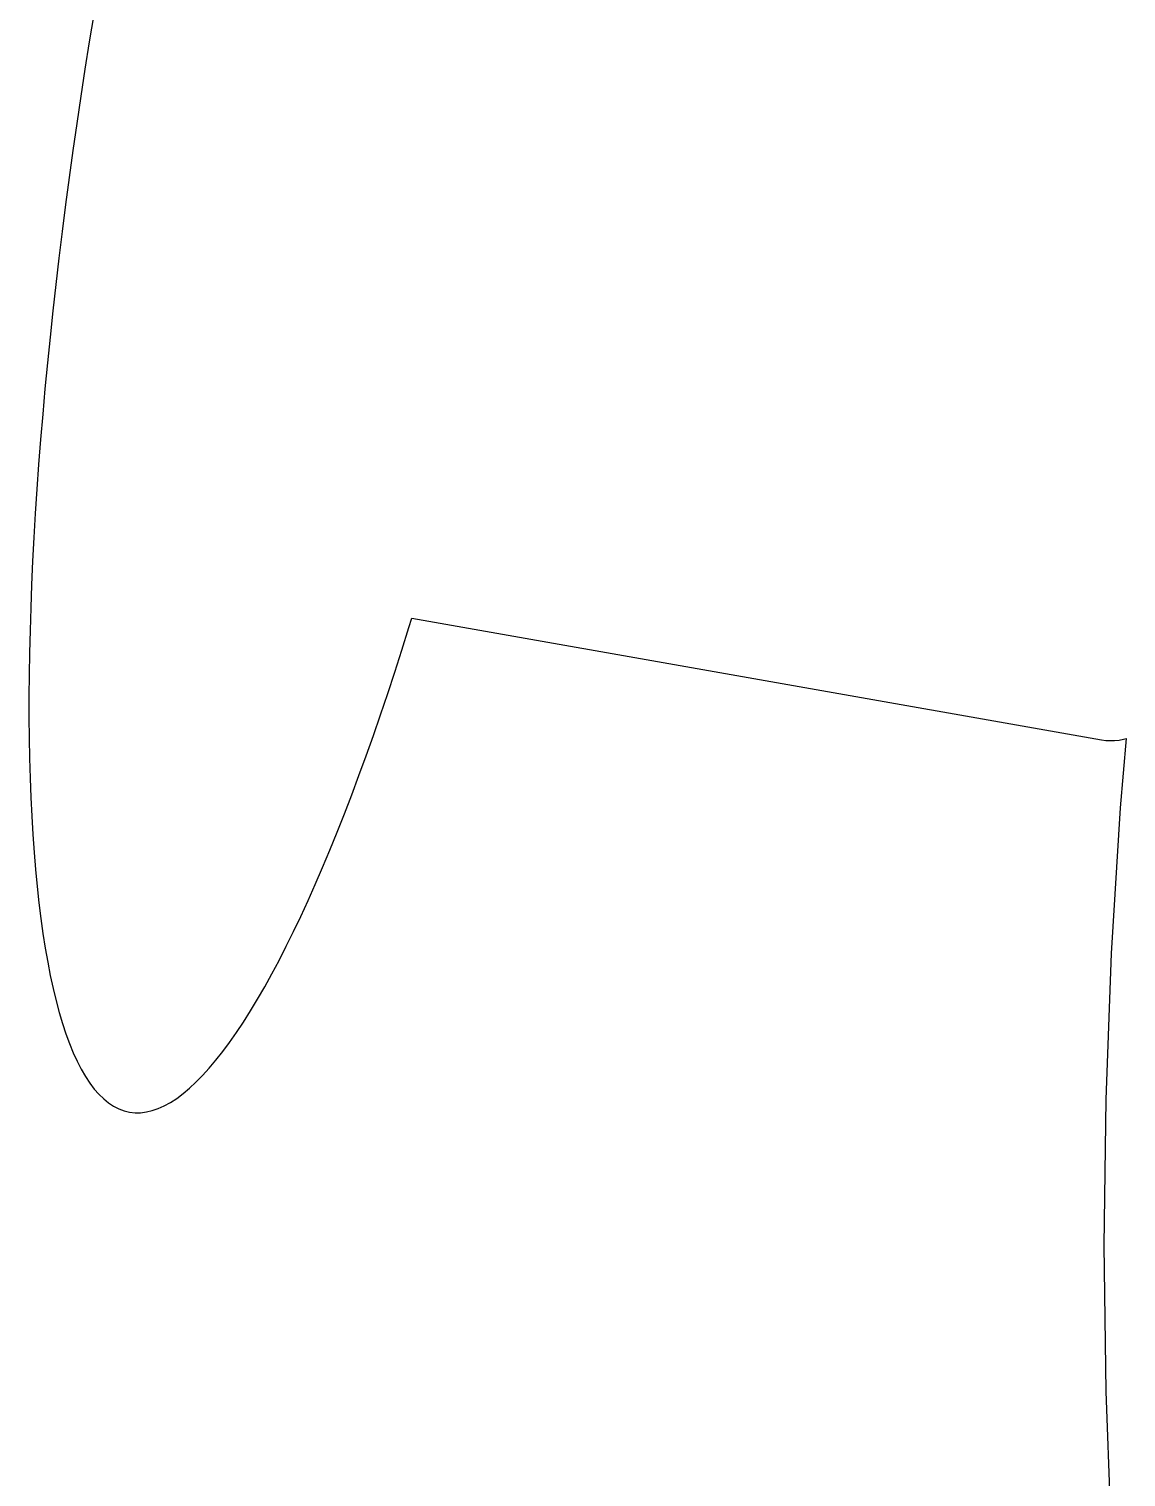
# Model space of a CAD drawing. Header units: metres. Extents: x -53 to 53, y -52 to 53.
# Drawn here: x -53.13 to -44.83, y -1.75 to 9.2 of the extents above; entities that cross this region are included whole.
import ezdxf

# ---------------------------------------------------------------- set-up
doc = ezdxf.new("R2010")
doc.units = ezdxf.units.M

msp = doc.modelspace()

# ---------------------------------------------------------------- linework, layer by layer
for p, q in [((-52.6405, 9.31287), (-52.6743, 9.10617)), ((-52.6743, 9.10617), (-52.7071, 8.89964)), ((-52.7071, 8.89964), (-52.7387, 8.69345)), ((-52.7387, 8.69345), (-52.7693, 8.4877)), ((-52.7693, 8.4877), (-52.7987, 8.2825)), ((-52.7987, 8.2825), (-52.827, 8.078)), ((-52.827, 8.078), (-52.854, 7.87433)), ((-52.854, 7.87433), (-52.88, 7.67159)), ((-52.88, 7.67159), (-52.9046, 7.46989)), ((-52.9046, 7.46989), (-52.9281, 7.26938)), ((-52.9281, 7.26938), (-52.9504, 7.07018)), ((-52.9504, 7.07018), (-52.9714, 6.87239)), ((-52.9714, 6.87239), (-52.9912, 6.67615)), ((-52.9912, 6.67615), (-53.0096, 6.48157)), ((-53.0096, 6.48157), (-53.0269, 6.28874)), ((-53.0269, 6.28874), (-53.0428, 6.09782)), ((-53.0428, 6.09782), (-53.0574, 5.90892)), ((-53.0574, 5.90892), (-53.0707, 5.72212)), ((-53.0707, 5.72212), (-53.0827, 5.53757)), ((-53.0827, 5.53757), (-53.0934, 5.35535)), ((-53.0934, 5.35535), (-53.1027, 5.17558)), ((-53.1027, 5.17558), (-53.1107, 4.99838)), ((-53.1107, 4.99838), (-53.1174, 4.82385)), ((-53.1174, 4.82385), (-53.1227, 4.65211)), ((-50.2572, 4.67384), (-50.2353, 4.74536)), ((-50.2353, 4.74536), (-45.0196, 3.8257)), ((-53.1227, 4.65211), (-53.1267, 4.48323)), ((-50.3103, 4.50459), (-50.2572, 4.67384)), ((-50.3637, 4.33832), (-50.3103, 4.50459)), ((-53.1267, 4.48323), (-53.1293, 4.31732)), ((-53.1293, 4.31732), (-53.1306, 4.15453)), ((-50.4174, 4.17511), (-50.3637, 4.33832)), ((-50.4715, 4.01505), (-50.4174, 4.17511)), ((-53.1306, 4.15453), (-53.1305, 3.99487)), ((-53.1305, 3.99487), (-53.129, 3.83852)), ((-50.5258, 3.85826), (-50.4715, 4.01505)), ((-53.129, 3.83852), (-53.1263, 3.68552)), ((-50.5802, 3.70483), (-50.5258, 3.85826)), ((-44.8329, 3.83496), (-44.8781, 3.31039)), ((-44.851, 3.83034), (-44.8329, 3.83496)), ((-45.0196, 3.8257), (-44.9867, 3.82129)), ((-44.9867, 3.82129), (-44.9534, 3.81953)), ((-44.9534, 3.81953), (-44.9197, 3.82047)), ((-44.9197, 3.82047), (-44.8855, 3.82407)), ((-44.8855, 3.82407), (-44.851, 3.83034)), ((-53.1263, 3.68552), (-53.1221, 3.53596)), ((-50.6349, 3.55484), (-50.5802, 3.70483)), ((-53.1221, 3.53596), (-53.1167, 3.38997)), ((-50.6898, 3.4084), (-50.6349, 3.55484)), ((-50.7447, 3.26558), (-50.6898, 3.4084)), ((-53.1167, 3.38997), (-53.1098, 3.24763)), ((-44.8781, 3.31039), (-44.9458, 2.20804)), ((-53.1098, 3.24763), (-53.1017, 3.10901)), ((-50.7997, 3.12646), (-50.7447, 3.26558)), ((-53.1017, 3.10901), (-53.0921, 2.97417)), ((-50.8548, 2.99115), (-50.7997, 3.12646)), ((-53.0921, 2.97417), (-53.0813, 2.84325)), ((-50.9099, 2.85973), (-50.8548, 2.99115)), ((-50.965, 2.73225), (-50.9099, 2.85973)), ((-53.0813, 2.84325), (-53.0692, 2.71628)), ((-53.0692, 2.71628), (-53.0557, 2.59337)), ((-51.02, 2.60881), (-50.965, 2.73225)), ((-53.0557, 2.59337), (-53.0409, 2.47456)), ((-51.075, 2.48947), (-51.02, 2.60881)), ((-53.0409, 2.47456), (-53.0249, 2.35994)), ((-51.1298, 2.37433), (-51.075, 2.48947)), ((-53.0249, 2.35994), (-53.0075, 2.24959)), ((-51.1845, 2.26343), (-51.1298, 2.37433)), ((-53.0075, 2.24959), (-52.9889, 2.14355)), ((-51.239, 2.15685), (-51.1845, 2.26343)), ((-44.9458, 2.20804), (-44.9864, 1.10435)), ((-52.9889, 2.14355), (-52.969, 2.04192)), ((-51.2934, 2.05463), (-51.239, 2.15685)), ((-52.969, 2.04192), (-52.9478, 1.94473)), ((-51.3474, 1.95686), (-51.2934, 2.05463)), ((-52.9478, 1.94473), (-52.9254, 1.85205)), ((-51.4547, 1.7749), (-51.4012, 1.8636)), ((-51.4012, 1.8636), (-51.3474, 1.95686)), ((-52.9254, 1.85205), (-52.9018, 1.76393)), ((-52.9018, 1.76393), (-52.8769, 1.68042)), ((-51.5078, 1.69081), (-51.4547, 1.7749)), ((-52.8769, 1.68042), (-52.8509, 1.60159)), ((-51.5605, 1.61137), (-51.5078, 1.69081)), ((-52.8509, 1.60159), (-52.8237, 1.52747)), ((-51.6648, 1.46669), (-51.6129, 1.53667)), ((-51.6129, 1.53667), (-51.5605, 1.61137)), ((-52.8237, 1.52747), (-52.7953, 1.45811)), ((-52.7953, 1.45811), (-52.7657, 1.39355)), ((-51.7162, 1.40152), (-51.6648, 1.46669)), ((-52.7657, 1.39355), (-52.735, 1.33383)), ((-52.735, 1.33383), (-52.7032, 1.27901)), ((-51.8176, 1.28572), (-51.7672, 1.34119)), ((-51.7672, 1.34119), (-51.7162, 1.40152)), ((-52.7032, 1.27901), (-52.6703, 1.22908)), ((-52.6703, 1.22908), (-52.6364, 1.18407)), ((-51.9167, 1.18953), (-51.8674, 1.23515)), ((-51.8674, 1.23515), (-51.8176, 1.28572)), ((-52.6364, 1.18407), (-52.6014, 1.14406)), ((-52.6014, 1.14406), (-52.5653, 1.10902)), ((-52.5653, 1.10902), (-52.5282, 1.07899)), ((-52.0606, 1.08253), (-52.0133, 1.11322)), ((-52.0133, 1.11322), (-51.9653, 1.14888)), ((-51.9653, 1.14888), (-51.9167, 1.18953)), ((-44.9864, 1.10435), (-45, 0)), ((-52.5282, 1.07899), (-52.4902, 1.054)), ((-52.4902, 1.054), (-52.4512, 1.03406)), ((-52.4512, 1.03406), (-52.4112, 1.01918)), ((-52.4112, 1.01918), (-52.3703, 1.00935)), ((-52.3703, 1.00935), (-52.3286, 1.00461)), ((-52.3286, 1.00461), (-52.2859, 1.00493)), ((-52.2859, 1.00493), (-52.2424, 1.01031)), ((-52.2424, 1.01031), (-52.1981, 1.02078)), ((-52.1981, 1.02078), (-52.153, 1.03633)), ((-52.153, 1.03633), (-52.1072, 1.05692)), ((-52.1072, 1.05692), (-52.0606, 1.08253)), ((-45, 0), (-44.9864, -1.10435)), ((-44.9864, -1.10435), (-44.9458, -2.20804))]:
    msp.add_line(p, q)

doc.saveas('drawing.dxf')
